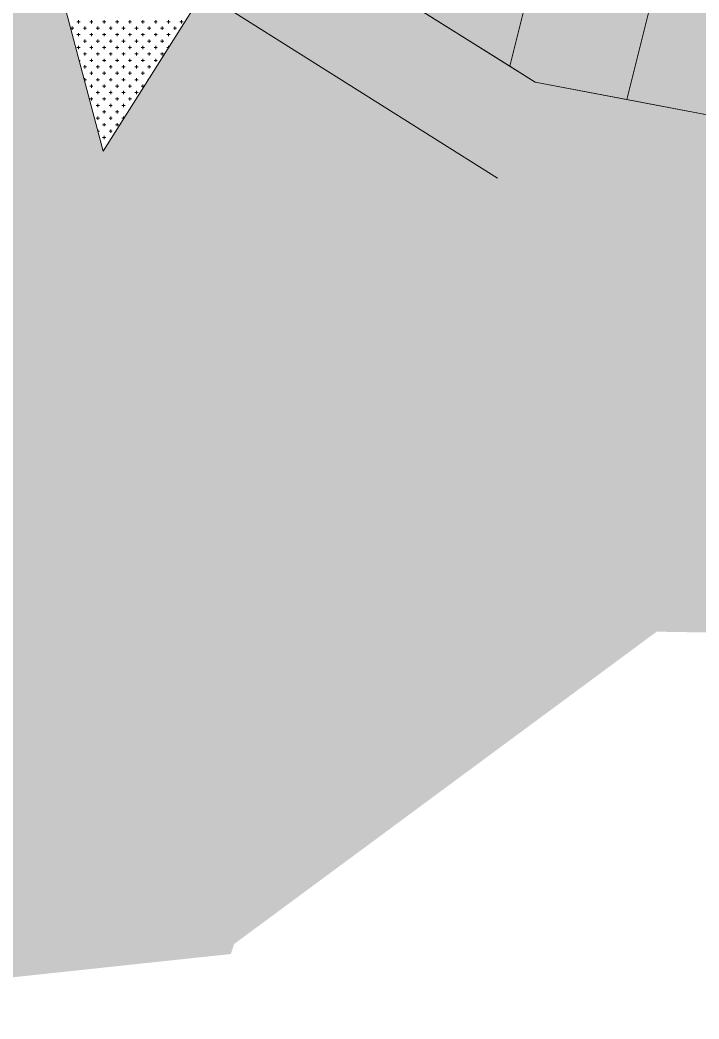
# Model space of a CAD drawing. Header units: metres. Extents: x 476631 to 477421, y 4483749 to 4484052.
# Drawn here: x 476884.5 to 476951.5, y 4483804.2 to 4483902.8 of the extents above; entities that cross this region are included whole.
import ezdxf

# ---------------------------------------------------------------- set-up
doc = ezdxf.new("R2010")
doc.units = ezdxf.units.M
for name, color, linetype, lineweight in [('M2', 1, 'Continuous', 25), ('PL_PARK', 97, 'Continuous', 0), ('serbest', 10, 'Continuous', 0), ('TK_PARSEL', 1, 'Continuous', 0), ('ZC_10', 1, 'Continuous', 0)]:
    doc.layers.add(name, color=color, linetype=linetype, lineweight=lineweight)

msp = doc.modelspace()

# ---------------------------------------------------------------- hatches: boundary and pattern name
at = {"layer": 'M2', "true_color": 0x636466}
h = msp.add_hatch(color=251, dxfattribs=at)
h.dxf.hatch_style = 1
h.paths.add_polyline_path([(476894.309, 4483923.991), (476867.61, 4483925.541), (476867.379, 4483925.396), (476865.334, 4483912.305), (476868.356, 4483911.873), (476880.406, 4483913.363), (476881.074, 4483914.742), (476890.831, 4483914.176), (476902.647, 4483905.688), (476905.679, 4483903.511), (476931.627, 4483887.2), (476935.348, 4483896.673), (476911.262, 4483911.813)])
h = msp.add_hatch(color=251, dxfattribs=at)
h.dxf.hatch_style = 1
h.paths.add_polyline_path([(476889.021, 4483903.662), (476880.406, 4483913.363), (476868.356, 4483911.873), (476879.962, 4483898.805), (476882.79, 4483888.097), (476883.383, 4483881.378), (476894.325, 4483871.143), (476892.675, 4483889.825), (476892.663, 4483889.87), (476892.663, 4483889.87)])
h = msp.add_hatch(color=251, dxfattribs=at)
h.dxf.hatch_style = 1
h.paths.add_polyline_path([(476969.954, 4483890.117), (476956.181, 4483892.725), (476935.348, 4483896.673), (476931.627, 4483887.2), (476969.954, 4483879.939)])
h = msp.add_hatch(color=251, dxfattribs=at)
h.dxf.hatch_style = 1
h.paths.add_polyline_path([(476894.325, 4483871.143), (476883.383, 4483881.378), (476878.882, 4483875.63), (476866.431, 4483873.697), (476865.357, 4483873.531), (476860.037, 4483863.929), (476852.834, 4483858.087), (476831.364, 4483851.488), (476831.953, 4483841.207), (476841.518, 4483844.146), (476857.627, 4483849.098), (476867.843, 4483857.385), (476871.255, 4483863.543), (476871.255, 4483863.543, -0.231724), (476872.698, 4483864.55), (476873.405, 4483864.66), (476874.113, 4483864.77, -0.118595), (476875.045, 4483864.693)])
at = {"layer": 'serbest'}
h = msp.add_hatch(color=14, dxfattribs=at)
h.dxf.hatch_style = 1
h.paths.add_polyline_path([(476939.65, 4483925.573), (476928.008, 4483928.481), (476922.136, 4483904.978), (476932.826, 4483898.258)])
h = msp.add_hatch(color=4, dxfattribs=at)
h.dxf.hatch_style = 1
h.paths.add_polyline_path([(476951.292, 4483922.664), (476939.65, 4483925.573), (476932.826, 4483898.258), (476935.348, 4483896.673), (476944.371, 4483894.963)])
h = msp.add_hatch(color=4, dxfattribs=at)
h.dxf.hatch_style = 1
h.paths.add_polyline_path([(476962.934, 4483919.755), (476954.253, 4483921.924), (476951.292, 4483922.664), (476944.371, 4483894.963), (476956.181, 4483892.726)])
at = {"layer": 'TK_PARSEL', "true_color": 0x136734}
h = msp.add_hatch(color=116, dxfattribs=at)
h.dxf.hatch_style = 1
h.paths.add_polyline_path([(477006.818, 4483865.221), (477017.702, 4483890.503), (477016.557, 4483891.839), (476970.291, 4483879.876), (476931.627, 4483887.2), (476905.679, 4483903.511), (476902.647, 4483905.688), (476892.67, 4483889.881), (476895.43, 4483858.628), (476904.622, 4483849.343), (476940.098, 4483842.537), (476963.663, 4483842.152), (476979.4, 4483846.848), (476987.947, 4483851.53)])
h = msp.add_hatch(color=116, dxfattribs=at)
h.dxf.hatch_style = 1
h.paths.add_polyline_path([(476894.325, 4483871.143), (476875.045, 4483864.693, -0.118597), (476875.841, 4483864.201), (476887.768, 4483852.154), (476895.43, 4483858.628)])
h = msp.add_hatch(color=116, dxfattribs=at)
h.dxf.hatch_style = 1
h.paths.add_polyline_path([(476899.695, 4483840.106), (476875.841, 4483864.201, 0.240576), (476874.113, 4483864.77), (476872.698, 4483864.55, 0.231729), (476871.255, 4483863.543), (476867.843, 4483857.385), (476867.843, 4483857.385), (476860.858, 4483848.447), (476846.462, 4483820.754), (476845.157, 4483804.171), (476905.279, 4483810.59), (476907.634, 4483817.655), (476907.035, 4483823.543)])
h = msp.add_hatch(color=116, dxfattribs=at)
h.dxf.hatch_style = 1
h.paths.add_polyline_path([(476913.508, 4483849.318), (476893.834, 4483860.965), (476885.53, 4483849.365), (476899.213, 4483835.926)])
h = msp.add_hatch(color=116, dxfattribs=at)
h.dxf.hatch_style = 1
h.paths.add_polyline_path([(476949.943, 4483844.345), (476908.796, 4483851.03), (476890.368, 4483834.632), (476904.883, 4483811.042)])

# ---------------------------------------------------------------- linework, layer by layer
at = {"layer": 'PL_PARK', "color": 3}
for p, q in [((476902.647, 4483905.688), (476892.663, 4483889.87)), ((476892.663, 4483889.87), (476889.021, 4483903.662))]:
    msp.add_line(p, q, dxfattribs=at)
at = {"layer": 'PL_PARK', "color": 3, "linetype": 'Continuous'}
for p, q in [((476890.08, 4483902.64), (476890.397, 4483902.64)), ((476890.239, 4483902.481), (476890.239, 4483902.799)), ((476891.35, 4483902.64), (476891.667, 4483902.64)), ((476891.509, 4483902.481), (476891.509, 4483902.799)), ((476892.62, 4483902.64), (476892.937, 4483902.64)), ((476892.779, 4483902.481), (476892.779, 4483902.799)), ((476893.89, 4483902.64), (476894.207, 4483902.64)), ((476894.049, 4483902.481), (476894.049, 4483902.799)), ((476895.16, 4483902.64), (476895.477, 4483902.64)), ((476895.319, 4483902.481), (476895.319, 4483902.799)), ((476896.43, 4483902.64), (476896.747, 4483902.64)), ((476896.589, 4483902.481), (476896.589, 4483902.799)), ((476897.7, 4483902.64), (476898.017, 4483902.64)), ((476897.859, 4483902.481), (476897.859, 4483902.799)), ((476898.97, 4483902.64), (476899.287, 4483902.64)), ((476899.129, 4483902.481), (476899.129, 4483902.799)), ((476900.24, 4483902.64), (476900.557, 4483902.64)), ((476900.399, 4483902.481), (476900.399, 4483902.799)), ((476889.459, 4483902.005), (476889.762, 4483902.005)), ((476889.604, 4483901.846), (476889.604, 4483902.164)), ((476890.239, 4483901.211), (476890.239, 4483901.529)), ((476890.715, 4483902.005), (476891.032, 4483902.005)), ((476890.874, 4483901.846), (476890.874, 4483902.164)), ((476891.509, 4483901.211), (476891.509, 4483901.529)), ((476891.985, 4483902.005), (476892.302, 4483902.005)), ((476892.144, 4483901.846), (476892.144, 4483902.164)), ((476892.779, 4483901.211), (476892.779, 4483901.529)), ((476893.255, 4483902.005), (476893.572, 4483902.005)), ((476893.414, 4483901.846), (476893.414, 4483902.164)), ((476894.049, 4483901.211), (476894.049, 4483901.529)), ((476894.525, 4483902.005), (476894.842, 4483902.005)), ((476894.684, 4483901.846), (476894.684, 4483902.164)), ((476895.319, 4483901.211), (476895.319, 4483901.529)), ((476895.795, 4483902.005), (476896.112, 4483902.005)), ((476895.954, 4483901.846), (476895.954, 4483902.164)), ((476896.589, 4483901.211), (476896.589, 4483901.529)), ((476897.065, 4483902.005), (476897.383, 4483902.005)), ((476897.224, 4483901.846), (476897.224, 4483902.164)), ((476897.859, 4483901.211), (476897.859, 4483901.529)), ((476898.335, 4483902.005), (476898.653, 4483902.005)), ((476898.494, 4483901.846), (476898.494, 4483902.164)), ((476899.129, 4483901.211), (476899.129, 4483901.529)), ((476899.605, 4483902.005), (476899.922, 4483902.005)), ((476899.764, 4483901.846), (476899.764, 4483902.164)), ((476890.08, 4483901.37), (476890.397, 4483901.37)), ((476890.715, 4483900.735), (476891.032, 4483900.735)), ((476890.874, 4483900.576), (476890.874, 4483900.894)), ((476891.35, 4483901.37), (476891.667, 4483901.37)), ((476891.985, 4483900.735), (476892.302, 4483900.735)), ((476892.144, 4483900.576), (476892.144, 4483900.894)), ((476892.62, 4483901.37), (476892.937, 4483901.37)), ((476893.255, 4483900.735), (476893.572, 4483900.735)), ((476893.414, 4483900.576), (476893.414, 4483900.894)), ((476893.89, 4483901.37), (476894.207, 4483901.37)), ((476894.525, 4483900.735), (476894.842, 4483900.735)), ((476894.684, 4483900.576), (476894.684, 4483900.894)), ((476895.16, 4483901.37), (476895.477, 4483901.37)), ((476895.795, 4483900.735), (476896.112, 4483900.735)), ((476895.954, 4483900.576), (476895.954, 4483900.894)), ((476896.43, 4483901.37), (476896.747, 4483901.37)), ((476897.065, 4483900.735), (476897.383, 4483900.735)), ((476897.224, 4483900.576), (476897.224, 4483900.894)), ((476897.7, 4483901.37), (476898.017, 4483901.37)), ((476898.335, 4483900.735), (476898.653, 4483900.735)), ((476898.494, 4483900.576), (476898.494, 4483900.894)), ((476898.97, 4483901.37), (476899.287, 4483901.37)), ((476890.08, 4483900.1), (476890.397, 4483900.1)), ((476890.239, 4483899.941), (476890.239, 4483900.259)), ((476890.874, 4483899.306), (476890.874, 4483899.624)), ((476891.35, 4483900.1), (476891.667, 4483900.1)), ((476891.509, 4483899.941), (476891.509, 4483900.259)), ((476892.144, 4483899.306), (476892.144, 4483899.624)), ((476892.62, 4483900.1), (476892.937, 4483900.1)), ((476892.779, 4483899.941), (476892.779, 4483900.259)), ((476893.414, 4483899.306), (476893.414, 4483899.624)), ((476893.89, 4483900.1), (476894.207, 4483900.1)), ((476894.049, 4483899.941), (476894.049, 4483900.259)), ((476894.684, 4483899.306), (476894.684, 4483899.624)), ((476895.16, 4483900.1), (476895.477, 4483900.1)), ((476895.319, 4483899.941), (476895.319, 4483900.259)), ((476895.954, 4483899.306), (476895.954, 4483899.624)), ((476896.43, 4483900.1), (476896.747, 4483900.1)), ((476896.589, 4483899.941), (476896.589, 4483900.259)), ((476897.224, 4483899.306), (476897.224, 4483899.624)), ((476897.7, 4483900.1), (476898.017, 4483900.1)), ((476897.859, 4483899.941), (476897.859, 4483900.259)), ((476898.494, 4483899.306), (476898.494, 4483899.624)), ((476898.97, 4483900.1), (476899.12, 4483900.1)), ((476899.129, 4483900.114), (476899.129, 4483900.259)), ((476890.297, 4483898.83), (476890.397, 4483898.83)), ((476890.715, 4483899.465), (476891.032, 4483899.465)), ((476891.35, 4483898.83), (476891.667, 4483898.83)), ((476891.509, 4483898.671), (476891.509, 4483898.989)), ((476891.985, 4483899.465), (476892.302, 4483899.465)), ((476892.62, 4483898.83), (476892.937, 4483898.83)), ((476892.779, 4483898.671), (476892.779, 4483898.989)), ((476893.255, 4483899.465), (476893.572, 4483899.465)), ((476893.89, 4483898.83), (476894.207, 4483898.83)), ((476894.049, 4483898.671), (476894.049, 4483898.989)), ((476894.525, 4483899.465), (476894.842, 4483899.465)), ((476895.16, 4483898.83), (476895.477, 4483898.83)), ((476895.319, 4483898.671), (476895.319, 4483898.989)), ((476895.795, 4483899.465), (476896.112, 4483899.465)), ((476896.43, 4483898.83), (476896.747, 4483898.83)), ((476896.589, 4483898.671), (476896.589, 4483898.989)), ((476897.065, 4483899.465), (476897.383, 4483899.465)), ((476897.7, 4483898.83), (476898.017, 4483898.83)), ((476897.859, 4483898.671), (476897.859, 4483898.989)), ((476898.335, 4483899.465), (476898.653, 4483899.465)), ((476890.715, 4483898.195), (476891.032, 4483898.195)), ((476890.874, 4483898.036), (476890.874, 4483898.354)), ((476891.509, 4483897.401), (476891.509, 4483897.719)), ((476891.985, 4483898.195), (476892.302, 4483898.195)), ((476892.144, 4483898.036), (476892.144, 4483898.354)), ((476892.779, 4483897.401), (476892.779, 4483897.719)), ((476893.255, 4483898.195), (476893.572, 4483898.195)), ((476893.414, 4483898.036), (476893.414, 4483898.354)), ((476894.049, 4483897.401), (476894.049, 4483897.719)), ((476894.525, 4483898.195), (476894.842, 4483898.195)), ((476894.684, 4483898.036), (476894.684, 4483898.354)), ((476895.319, 4483897.401), (476895.319, 4483897.719)), ((476895.795, 4483898.195), (476896.112, 4483898.195)), ((476895.954, 4483898.036), (476895.954, 4483898.354)), ((476896.589, 4483897.401), (476896.589, 4483897.719)), ((476897.065, 4483898.195), (476897.383, 4483898.195)), ((476897.224, 4483898.036), (476897.224, 4483898.354)), ((476890.8, 4483896.925), (476891.032, 4483896.925)), ((476890.874, 4483896.766), (476890.874, 4483897.084)), ((476891.35, 4483897.56), (476891.667, 4483897.56)), ((476891.985, 4483896.925), (476892.302, 4483896.925)), ((476892.144, 4483896.766), (476892.144, 4483897.084)), ((476892.62, 4483897.56), (476892.937, 4483897.56)), ((476893.255, 4483896.925), (476893.572, 4483896.925)), ((476893.414, 4483896.766), (476893.414, 4483897.084)), ((476893.89, 4483897.56), (476894.207, 4483897.56)), ((476894.525, 4483896.925), (476894.842, 4483896.925)), ((476894.684, 4483896.766), (476894.684, 4483897.084)), ((476895.16, 4483897.56), (476895.477, 4483897.56)), ((476895.795, 4483896.925), (476896.112, 4483896.925)), ((476895.954, 4483896.766), (476895.954, 4483897.084)), ((476896.43, 4483897.56), (476896.747, 4483897.56)), ((476897.065, 4483896.925), (476897.116, 4483896.925)), ((476891.35, 4483896.29), (476891.667, 4483896.29)), ((476891.509, 4483896.131), (476891.509, 4483896.449)), ((476891.985, 4483895.655), (476892.302, 4483895.655)), ((476892.144, 4483895.496), (476892.144, 4483895.814)), ((476892.62, 4483896.29), (476892.937, 4483896.29)), ((476892.779, 4483896.131), (476892.779, 4483896.449)), ((476893.255, 4483895.655), (476893.572, 4483895.655)), ((476893.414, 4483895.496), (476893.414, 4483895.814)), ((476893.89, 4483896.29), (476894.207, 4483896.29)), ((476894.049, 4483896.131), (476894.049, 4483896.449)), ((476894.525, 4483895.655), (476894.842, 4483895.655)), ((476894.684, 4483895.496), (476894.684, 4483895.814)), ((476895.16, 4483896.29), (476895.477, 4483896.29)), ((476895.319, 4483896.131), (476895.319, 4483896.449)), ((476895.795, 4483895.655), (476896.112, 4483895.655)), ((476895.954, 4483895.496), (476895.954, 4483895.814)), ((476896.43, 4483896.29), (476896.715, 4483896.29)), ((476896.589, 4483896.131), (476896.589, 4483896.449)), ((476891.35, 4483895.02), (476891.667, 4483895.02)), ((476891.509, 4483894.861), (476891.509, 4483895.179)), ((476892.62, 4483895.02), (476892.937, 4483895.02)), ((476892.779, 4483894.861), (476892.779, 4483895.179)), ((476893.89, 4483895.02), (476894.207, 4483895.02)), ((476894.049, 4483894.861), (476894.049, 4483895.179)), ((476895.16, 4483895.02), (476895.477, 4483895.02)), ((476895.319, 4483894.861), (476895.319, 4483895.179)), ((476891.639, 4483893.75), (476891.667, 4483893.75)), ((476891.985, 4483894.385), (476892.302, 4483894.385)), ((476892.144, 4483894.226), (476892.144, 4483894.544)), ((476892.62, 4483893.75), (476892.937, 4483893.75)), ((476892.779, 4483893.591), (476892.779, 4483893.909)), ((476893.255, 4483894.385), (476893.572, 4483894.385)), ((476893.414, 4483894.226), (476893.414, 4483894.544)), ((476893.89, 4483893.75), (476894.207, 4483893.75)), ((476894.049, 4483893.591), (476894.049, 4483893.909)), ((476894.525, 4483894.385), (476894.842, 4483894.385)), ((476894.684, 4483894.226), (476894.684, 4483894.544)), ((476891.985, 4483893.115), (476892.302, 4483893.115)), ((476892.144, 4483892.956), (476892.144, 4483893.274)), ((476893.255, 4483893.115), (476893.572, 4483893.115)), ((476893.414, 4483892.956), (476893.414, 4483893.274)), ((476894.525, 4483893.115), (476894.711, 4483893.115)), ((476894.684, 4483893.071), (476894.684, 4483893.274)), ((476892.142, 4483891.845), (476892.302, 4483891.845)), ((476892.144, 4483891.837), (476892.144, 4483892.004)), ((476892.62, 4483892.48), (476892.937, 4483892.48)), ((476892.779, 4483892.321), (476892.779, 4483892.639)), ((476893.255, 4483891.845), (476893.572, 4483891.845)), ((476893.414, 4483891.686), (476893.414, 4483892.004)), ((476893.89, 4483892.48), (476894.207, 4483892.48)), ((476894.049, 4483892.321), (476894.049, 4483892.639)), ((476892.62, 4483891.21), (476892.937, 4483891.21)), ((476892.779, 4483891.051), (476892.779, 4483891.369)), ((476892.645, 4483889.94), (476892.707, 4483889.94)), ((476892.779, 4483890.053), (476892.779, 4483890.099))]:
    msp.add_line(p, q, dxfattribs=at)
at = {"layer": 'TK_PARSEL'}
for p, q in [((476932.826, 4483898.258), (476939.65, 4483925.573)), ((476939.65, 4483925.573), (476932.826, 4483898.258)), ((476944.371, 4483894.963), (476951.292, 4483922.664)), ((476951.292, 4483922.664), (476944.371, 4483894.963)), ((476935.348, 4483896.673), (476911.262, 4483911.813)), ((476932.826, 4483898.258), (476922.136, 4483904.978)), ((476935.348, 4483896.673), (476932.826, 4483898.258)), ((476932.826, 4483898.258), (476932.826, 4483898.258)), ((476969.954, 4483890.117), (476935.348, 4483896.673)), ((476944.371, 4483894.963), (476935.348, 4483896.673)), ((476956.181, 4483892.725), (476944.371, 4483894.963)), ((476944.371, 4483894.963), (476944.371, 4483894.963))]:
    msp.add_line(p, q, dxfattribs=at)
at = {"layer": 'ZC_10'}
msp.add_line((476905.679, 4483903.511, 218.1), (476931.627, 4483887.2, 218.1), dxfattribs=at)
msp.add_line((476905.679, 4483903.511, 218.1), (476931.627, 4483887.2, 218.1), dxfattribs=at)
msp.add_line((476905.679, 4483903.511, 218.1), (476931.627, 4483887.2, 218.1), dxfattribs=at)

doc.saveas('drawing.dxf')
